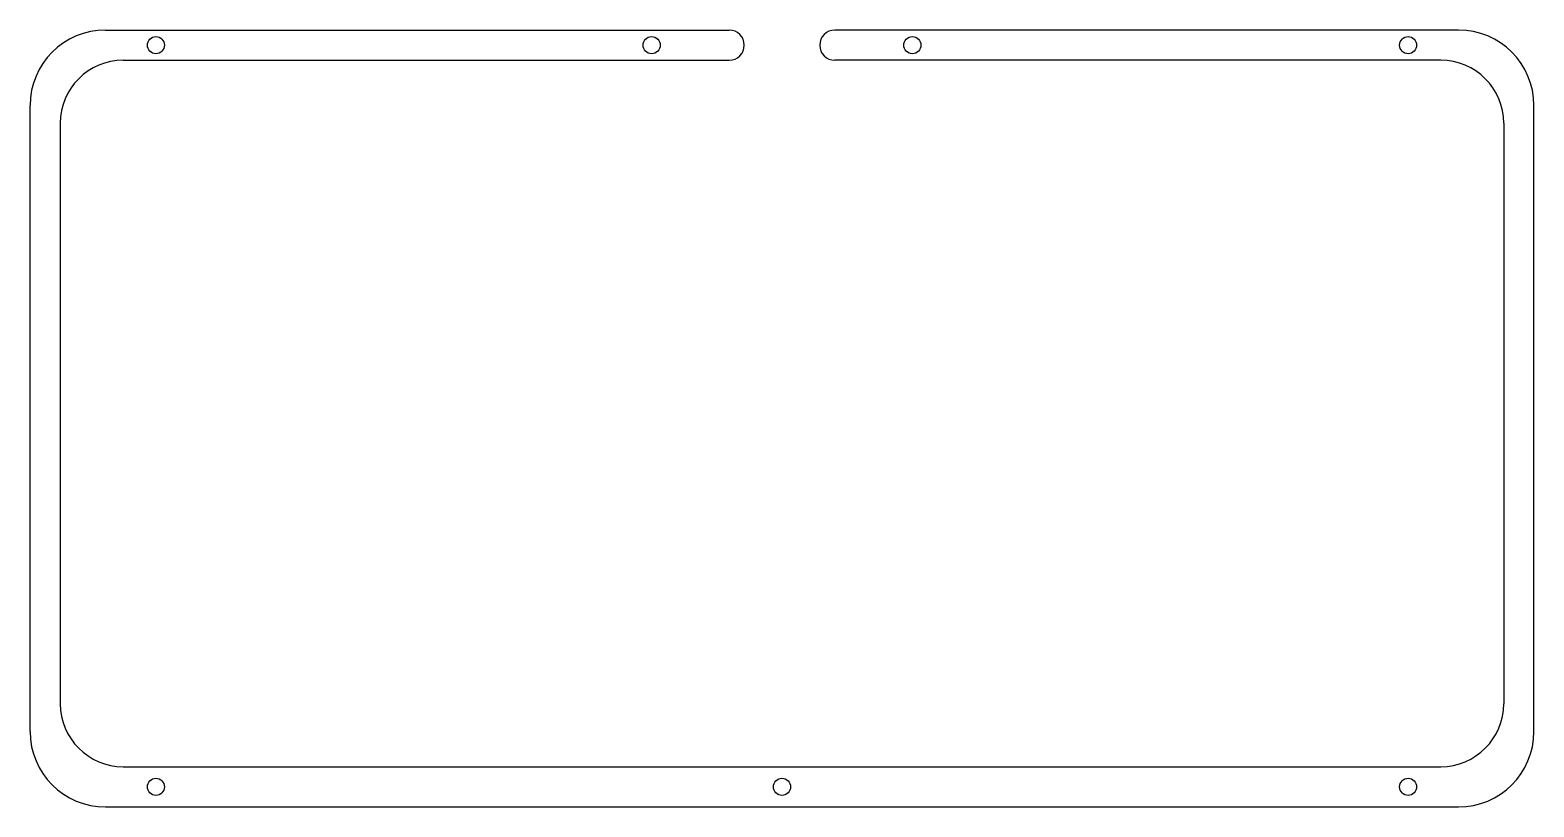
# Model space of a CAD drawing. Header units: inches. Extents: x 0 to 299, y 0 to 154.
import ezdxf

# ---------------------------------------------------------------- set-up
doc = ezdxf.new("R2010")
doc.units = ezdxf.units.IN
doc.header["$MEASUREMENT"] = 0

msp = doc.modelspace()

# ---------------------------------------------------------------- linework, layer by layer
for p, q in [((15, 154.4), (138.9, 154.4)), ((283.8, 154.4), (159.9, 154.4)), ((141.9, 151.4), (141.9, 151.4)), ((156.9, 151.4), (156.9, 151.4)), ((18.5, 148.4), (138.9, 148.4)), ((280.3, 148.4), (159.9, 148.4)), ((0, 15), (0, 139.4)), ((298.8, 15), (298.8, 139.4)), ((6, 135.9), (6, 20.5)), ((292.8, 135.9), (292.8, 20.5)), ((18.5, 8), (280.3, 8)), ((15, 0), (283.8, 0))]:
    msp.add_line(p, q)
for centre in [(25, 151.4), (123.5, 151.4), (175.3, 151.4), (273.8, 151.4), (25, 4), (149.4, 4), (273.8, 4)]:
    msp.add_circle(centre, 1.7)
for centre, radius, start, end in [((15, 139.4), 15, 90, 180), ((138.9, 151.4), 3, 0, 90), ((159.9, 151.4), 3, 90, 180), ((283.8, 139.4), 15, 0, 90), ((138.9, 151.4), 3, 270, 0), ((159.9, 151.4), 3, 180, 270), ((18.5, 135.9), 12.5, 90, 180), ((280.3, 135.9), 12.5, 360, 90), ((18.5, 20.5), 12.5, 180, 270), ((280.3, 20.5), 12.5, 270, 360), ((15, 15), 15, 180, 270), ((283.8, 15), 15, 270, 0)]:
    msp.add_arc(centre, radius, start, end)

doc.saveas('drawing.dxf')
